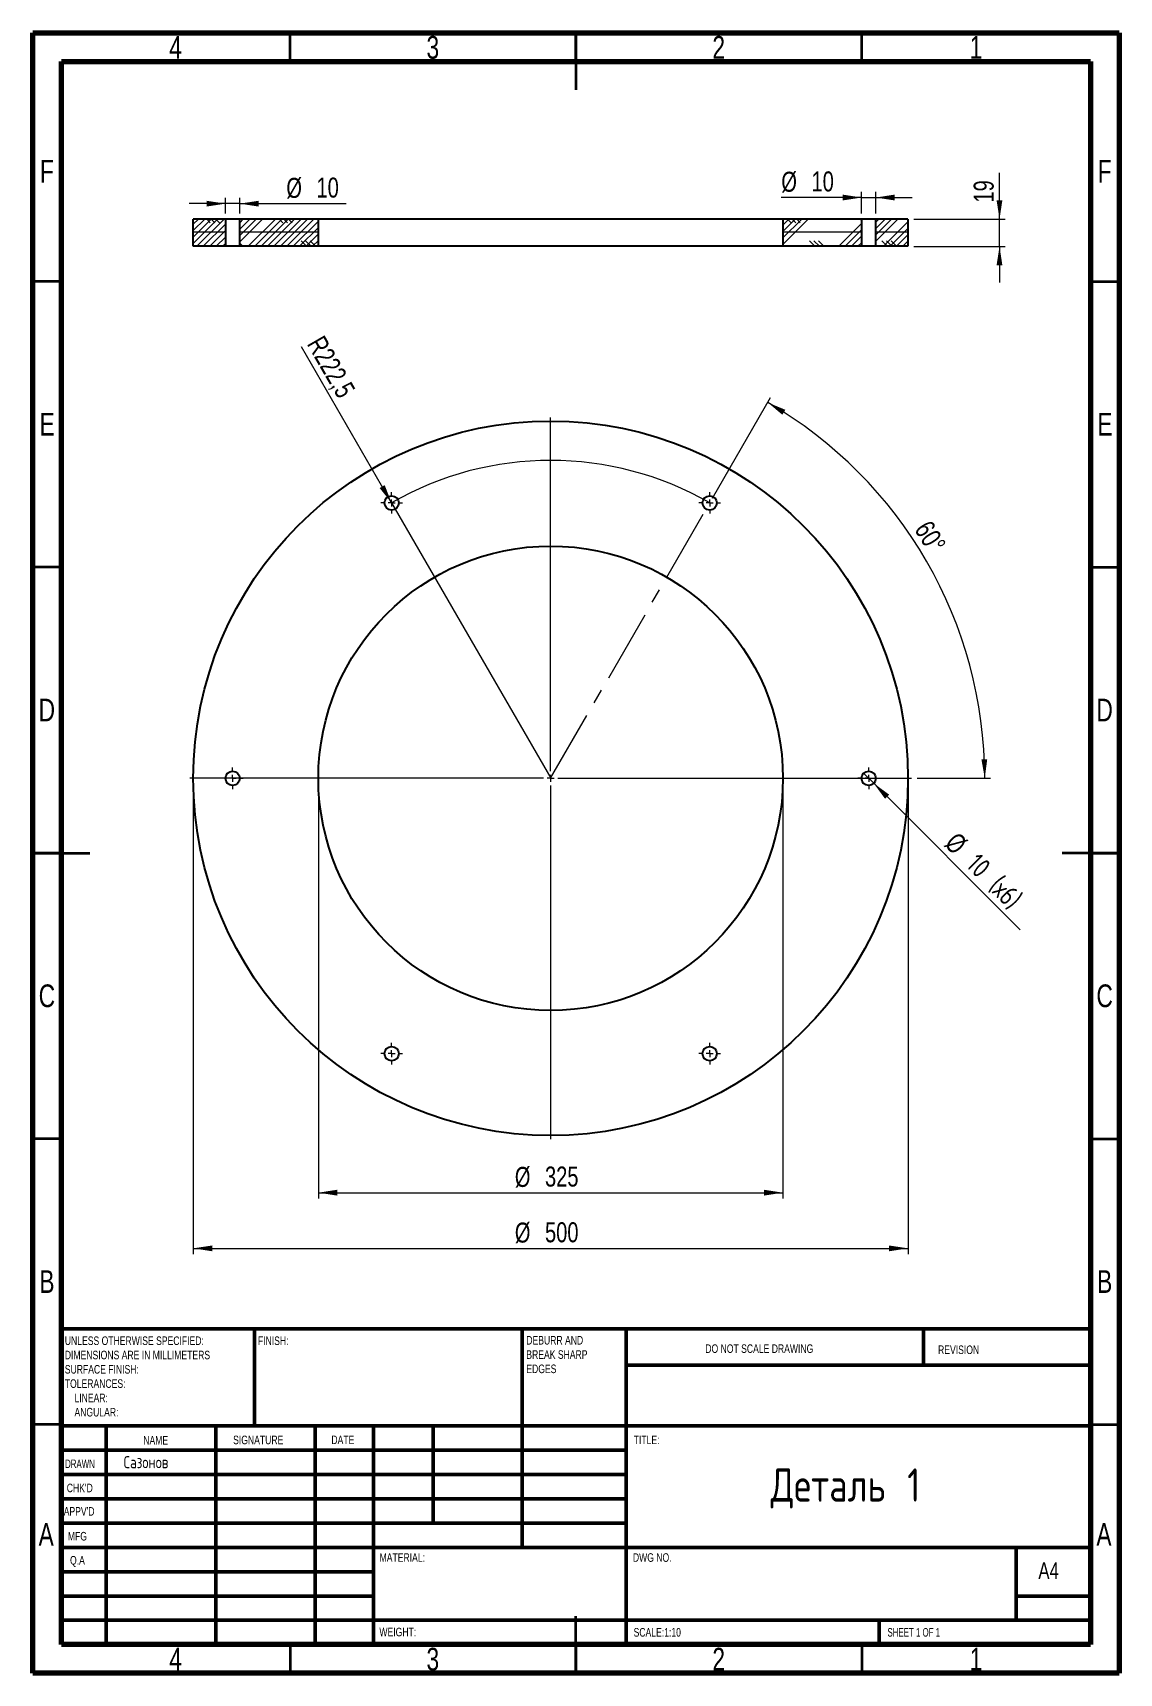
# Model space of a CAD drawing. Header units: millimetres. Extents: x 15 to 205, y 5 to 292.
import ezdxf

# ---------------------------------------------------------------- set-up
doc = ezdxf.new("R2010")
doc.units = ezdxf.units.MM
doc.linetypes.add('CENTERX2', pattern=[20.32, 12.7, -2.54, 2.54, -2.54])
doc.styles.add('SLDTEXTSTYLE0', font='TXT', dxfattribs={"width": 0.75})
doc.styles.add('SLDTEXTSTYLE1', font='TXT', dxfattribs={"width": 0.686449})
doc.styles.add('SLDTEXTSTYLE2', font='TXT', dxfattribs={"width": 0.6875})
doc.styles.add('SLDTEXTSTYLE3', font='TXT', dxfattribs={"width": 0.75, "bigfont": 'bigfont'})
doc.dimstyles.new('SLDDIMSTYLE0', dxfattribs={"dimtxt": 3.5, "dimasz": 3.302, "dimexe": 0, "dimexo": 0.0625, "dimgap": 0.875, "dimtad": 1, "dimdec": 0, "dimlfac": 4, "dimrnd": 1e-09, "dimzin": 12, "dimdsep": 46, "dimtxsty": 'SLDTEXTSTYLE0', "dimsah": 1, "dimcen": 0.09, "dimadec": 0, "dimazin": 3, "dimtfac": 1, "dimtdec": 0, "dimtmove": 0, "dimatfit": 0, "dimfxl": 1, "dimfrac": 2, "dimtolj": 1, "dimtzin": 12, "dimarcsym": 0})
doc.dimstyles.new('SLDDIMSTYLE1', dxfattribs={"dimtxt": 3.5, "dimasz": 3.302, "dimexe": 0, "dimexo": 0.0625, "dimgap": 0.875, "dimtad": 1, "dimdec": 1, "dimlfac": 4, "dimrnd": 1e-09, "dimzin": 12, "dimdsep": 46, "dimtxsty": 'SLDTEXTSTYLE0', "dimsah": 1, "dimcen": 0, "dimadec": 0, "dimazin": 3, "dimtfac": 1, "dimtdec": 1, "dimtofl": 0, "dimtmove": 0, "dimatfit": 3, "dimfxl": 1, "dimfrac": 2, "dimtolj": 1, "dimtzin": 12, "dimarcsym": 0})
doc.dimstyles.new('SLDDIMSTYLE2', dxfattribs={"dimtxt": 3.5, "dimasz": 3.302, "dimexe": 0, "dimexo": 0.0625, "dimgap": 0.875, "dimtad": 1, "dimdec": 4, "dimlfac": 4, "dimzin": 12, "dimdsep": 46, "dimtxsty": 'SLDTEXTSTYLE0', "dimsah": 1, "dimcen": 0.09, "dimazin": 3, "dimtfac": 1, "dimtofl": 0, "dimtmove": 0, "dimatfit": 3, "dimfxl": 1, "dimfrac": 2, "dimtolj": 1, "dimtzin": 12, "dimarcsym": 0})
doc.dimstyles.new('SLDDIMSTYLE3', dxfattribs={"dimtxt": 3.5, "dimasz": 3.302, "dimexe": 0, "dimexo": 0.0625, "dimgap": 0.875, "dimtad": 1, "dimdec": 0, "dimlfac": 4, "dimrnd": 1e-09, "dimzin": 12, "dimdsep": 46, "dimtxsty": 'SLDTEXTSTYLE0', "dimblk1": 'NONE', "dimsah": 1, "dimcen": 0, "dimadec": 0, "dimazin": 3, "dimtfac": 1, "dimtdec": 0, "dimtmove": 0, "dimatfit": 3, "dimldrblk": 'NONE', "dimfxl": 1, "dimfrac": 2, "dimtolj": 1, "dimtzin": 12, "dimarcsym": 0})
doc.dimstyles.new('SLDDIMSTYLE4', dxfattribs={"dimtxt": 3.5, "dimasz": 3.302, "dimexe": 0, "dimexo": 0.0625, "dimgap": 0.875, "dimtad": 1, "dimdec": 0, "dimlfac": 4, "dimrnd": 1e-09, "dimzin": 12, "dimdsep": 46, "dimtxsty": 'SLDTEXTSTYLE0', "dimsah": 1, "dimcen": 0.09, "dimadec": 0, "dimazin": 3, "dimtfac": 1, "dimtofl": 0, "dimtmove": 0, "dimatfit": 3, "dimfxl": 1, "dimfrac": 2, "dimtolj": 1, "dimtzin": 12, "dimarcsym": 0})
doc.dimstyles.new('SLDDIMSTYLE5', dxfattribs={"dimtxt": 3.5, "dimasz": 3.302, "dimexe": 0, "dimexo": 0.0625, "dimgap": 0.875, "dimtad": 1, "dimdec": 0, "dimlfac": 4, "dimrnd": 1e-09, "dimzin": 12, "dimdsep": 46, "dimtxsty": 'SLDTEXTSTYLE0', "dimsah": 1, "dimcen": 0.09, "dimadec": 0, "dimazin": 3, "dimtfac": 1, "dimtdec": 0, "dimtofl": 0, "dimtmove": 0, "dimatfit": 3, "dimfxl": 1, "dimfrac": 2, "dimtolj": 1, "dimtzin": 12, "dimarcsym": 0})
pattern_1 = [(0, (0, 0), (0, 3.175), []), (135, (1.5875, -1.5875), (-6.35, -6.35), [4.49013, -4.49013]), (135, (2.381, -1.5875), (-6.35, -6.35), [4.49013, -4.49013]), (135, (3.175, -1.5875), (-6.35, -6.35), [4.49013, -4.49013])]

# ---------------------------------------------------------------- blocks, each defined once
blk = doc.blocks.new('SW_NOTE_0')
at = {"color": 0, "linetype": 'Continuous', "lineweight": 0, "char_height": 1.5, "attachment_point": 1, "style": 'SLDTEXTSTYLE0'}
for s, insert in [('UNLESS OTHERWISE SPECIFIED:', (0, 1.93)), ('DIMENSIONS ARE IN MILLIMETERS', (0, -0.57)), ('TOLERANCES:', (0, -5.57)), ('SURFACE FINISH:', (0, -3.07)), ('LINEAR:', (1.69, -8.07)), ('ANGULAR:', (1.69, -10.57))]:
    blk.add_mtext(s, dxfattribs=dict(at, insert=insert))
blk = doc.blocks.new('SW_NOTE_0_1')
at = {"color": 0, "linetype": 'Continuous', "lineweight": 0, "char_height": 1.5, "attachment_point": 1, "style": 'SLDTEXTSTYLE0'}
for s, insert in [('DEBURR AND', (0, 1.93)), ('BREAK SHARP', (0, -0.57)), ('EDGES', (0, -3.07))]:
    blk.add_mtext(s, dxfattribs=dict(at, insert=insert))
blk = doc.blocks.new('SW_HATCH_0')
at = {"color": 0, "linetype": 'Continuous', "lineweight": 0}
for p, q in [((0, 0), (-0.89, -0.89)), ((1.12, 0), (-0.89, -2.01)), ((2.25, 0), (-0.89, -3.14)), ((3.37, 0), (-0.89, -4.26)), ((4.49, 0), (-0.26, -4.75)), ((4.73, -0.88), (0.86, -4.75)), ((4.73, -2), (1.99, -4.75)), ((4.73, -3.12), (3.11, -4.75)), ((4.73, -4.25), (4.23, -4.75))]:
    blk.add_line(p, q, dxfattribs=at)
blk = doc.blocks.new('SW_HATCH_1')
at = {"color": 0, "linetype": 'Continuous', "lineweight": 0}
for p, q in [((0, 0), (-0.62, -0.62)), ((1.12, 0), (-0.62, -1.75)), ((2.25, 0), (-0.62, -2.87)), ((3.37, 0), (-0.62, -3.99)), ((5.61, 0), (0.86, -4.75)), ((6.74, 0), (1.99, -4.75)), ((7.86, 0), (3.11, -4.75)), ((8.98, 0), (4.23, -4.75)), ((10.1, 0), (5.35, -4.75)), ((11.23, 0), (6.48, -4.75)), ((12.35, 0), (7.6, -4.75)), ((13.13, -0.34), (8.72, -4.75)), ((13.13, -1.47), (9.84, -4.75)), ((13.13, -2.59), (10.97, -4.75)), ((13.13, -3.71), (12.09, -4.75))]:
    blk.add_line(p, q, dxfattribs=at)
blk = doc.blocks.new('SW_HATCH_2')
at = {"color": 0, "linetype": 'Continuous', "lineweight": 0}
for p, q in [((0, 0), (-1.04, -1.04)), ((1.12, 0), (-1.04, -2.16)), ((2.25, 0), (-1.04, -3.28)), ((3.37, 0), (-1.04, -4.41)), ((12.71, -0.76), (8.72, -4.75)), ((12.71, -1.88), (9.84, -4.75)), ((12.71, -3), (10.97, -4.75)), ((12.71, -4.13), (12.09, -4.75))]:
    blk.add_line(p, q, dxfattribs=at)
blk = doc.blocks.new('SW_HATCH_3')
at = {"color": 0, "linetype": 'Continuous', "lineweight": 0}
for p, q in [((0, 0), (-0.5, -0.5)), ((1.12, 0), (-0.5, -1.63)), ((2.25, 0), (-0.5, -2.75)), ((3.37, 0), (-0.5, -3.87)), ((5.12, -0.49), (0.86, -4.75)), ((5.12, -1.61), (1.99, -4.75)), ((5.12, -2.74), (3.11, -4.75)), ((5.12, -3.86), (4.23, -4.75))]:
    blk.add_line(p, q, dxfattribs=at)
blk = doc.blocks.new('_D')
at = {"color": 7, "linetype": 'Continuous', "lineweight": 0}
for p, q in [((184.07, 259.39), (184.07, 267.48)), ((169.07, 259.39), (185.07, 259.39)), ((184.07, 254.64), (184.07, 259.39)), ((169.07, 254.64), (185.07, 254.64)), ((184.07, 254.64), (184.07, 248.29))]:
    blk.add_line(p, q, dxfattribs=at)
at = {"color": 7, "linetype": 'Continuous', "lineweight": 18}
for points in [[(184.07, 259.39), (184.57, 262.7), (183.56, 262.7)], [(184.07, 254.64), (183.56, 251.34), (184.57, 251.34)]]:
    blk.add_solid(points, dxfattribs=at)
at = {"color": 7, "linetype": 'Continuous', "lineweight": 18, "insert": (179.55, 262.3), "char_height": 3.5, "attachment_point": 1, "rotation": 90, "style": 'SLDTEXTSTYLE0'}
blk.add_mtext('19', dxfattribs=at)
blk = doc.blocks.new('_D_1')
at = {"color": 7, "linetype": 'Continuous', "lineweight": 0}
for p, q in [((48.69, 262.11), (42.34, 262.11)), ((48.69, 260.39), (48.69, 263.11)), ((51.19, 262.11), (48.69, 262.11)), ((51.19, 260.39), (51.19, 263.11)), ((51.19, 262.11), (69.79, 262.11))]:
    blk.add_line(p, q, dxfattribs=at)
at = {"color": 7, "linetype": 'Continuous', "lineweight": 18}
for points in [[(48.69, 262.11), (45.39, 262.61), (45.39, 261.6)], [(51.19, 262.11), (54.49, 261.6), (54.49, 262.61)]]:
    blk.add_solid(points, dxfattribs=at)
at = {"color": 7, "linetype": 'Continuous', "lineweight": 18, "char_height": 3.5, "attachment_point": 1, "style": 'SLDTEXTSTYLE0'}
for s, insert in [('%%c', (59.34, 266.62)), ('10', (64.61, 266.67))]:
    blk.add_mtext(s, dxfattribs=dict(at, insert=insert))
blk = doc.blocks.new('_D_2')
at = {"color": 7, "linetype": 'Continuous', "lineweight": 0}
for p, q in [((159.94, 260.39), (159.94, 264.18)), ((162.44, 260.39), (162.44, 264.18)), ((159.94, 263.18), (145.91, 263.18)), ((159.94, 263.18), (162.44, 263.18)), ((162.44, 263.18), (168.79, 263.18))]:
    blk.add_line(p, q, dxfattribs=at)
at = {"color": 7, "linetype": 'Continuous', "lineweight": 18}
for points in [[(159.94, 263.18), (156.64, 263.69), (156.64, 262.67)], [(162.44, 263.18), (165.74, 262.67), (165.74, 263.69)]]:
    blk.add_solid(points, dxfattribs=at)
at = {"color": 7, "linetype": 'Continuous', "lineweight": 18, "char_height": 3.5, "attachment_point": 1, "style": 'SLDTEXTSTYLE0'}
for s, insert in [('%%c', (145.91, 267.69)), ('10', (151.19, 267.75))]:
    blk.add_mtext(s, dxfattribs=dict(at, insert=insert))
blk = doc.blocks.new('_D_3')
at = {"color": 7, "linetype": 'Continuous', "lineweight": 0}
for q in [(61.98, 237.07), (105.57, 161.57)]:
    blk.add_line((77.75, 209.74), q, dxfattribs=at)
at = {"color": 7, "linetype": 'Continuous', "lineweight": 18}
blk.add_line((76.89, 209.24), (76.89, 209.24), dxfattribs=at)
blk.add_solid([(77.75, 209.74), (76.54, 212.86), (75.66, 212.35)], dxfattribs=at)
at = {"color": 7, "linetype": 'Continuous', "lineweight": 18, "insert": (65.88, 239.32), "char_height": 3.5, "attachment_point": 1, "rotation": 300, "style": 'SLDTEXTSTYLE0'}
blk.add_mtext('R222,5', dxfattribs=at)
blk = doc.blocks.new('_D_4')
at = {"color": 7, "linetype": 'Continuous', "lineweight": 0}
for p, q in [((133.88, 210.61), (144.03, 228.19)), ((169.69, 161.57), (182.49, 161.57))]:
    blk.add_line(p, q, dxfattribs=at)
at = {"color": 7, "linetype": 'Continuous', "lineweight": 18}
blk.add_arc((105.57, 161.57), 75.92, 0, 60, dxfattribs=at)
for points in [[(143.53, 227.32), (146.09, 225.18), (146.61, 226.04)], [(181.49, 161.57), (181.92, 164.88), (180.91, 164.86)]]:
    blk.add_solid(points, dxfattribs=at)
at = {"color": 7, "linetype": 'Continuous', "lineweight": 18, "insert": (172.05, 206.98), "char_height": 3.5, "attachment_point": 1, "rotation": 301.8264, "style": 'SLDTEXTSTYLE0'}
blk.add_mtext('60°', dxfattribs=at)
blk = doc.blocks.new('_D_5')
at = {"color": 7, "linetype": 'Continuous', "lineweight": 0}
for q in [(160.31, 162.46), (187.71, 135.06)]:
    blk.add_line((162.07, 160.69), q, dxfattribs=at)
at = {"color": 7, "linetype": 'Continuous', "lineweight": 18}
blk.add_solid([(162.07, 160.69), (164.05, 157.99), (164.77, 158.71)], dxfattribs=at)
at = {"color": 7, "linetype": 'Continuous', "lineweight": 18, "char_height": 3.5, "attachment_point": 1, "rotation": 315}
for s, insert, style in [('%%c', (176.74, 152.39), 'SLDTEXTSTYLE0'), ('10 (х6)', (180.51, 148.69), 'SLDTEXTSTYLE3')]:
    blk.add_mtext(s, dxfattribs=dict(at, insert=insert, style=style))
blk = doc.blocks.new('_None')
blk = doc.blocks.new('_D_6')
at = {"color": 7, "linetype": 'Continuous', "lineweight": 0}
for p, q in [((43.07, 160.57), (43.07, 78.33)), ((168.07, 160.57), (168.07, 78.33)), ((43.07, 79.33), (168.07, 79.33))]:
    blk.add_line(p, q, dxfattribs=at)
at = {"color": 7, "linetype": 'Continuous', "lineweight": 18}
for points in [[(43.07, 79.33), (46.37, 78.82), (46.37, 79.83)], [(168.07, 79.33), (164.76, 79.83), (164.76, 78.82)]]:
    blk.add_solid(points, dxfattribs=at)
at = {"color": 7, "linetype": 'Continuous', "lineweight": 18, "char_height": 3.5, "attachment_point": 1, "style": 'SLDTEXTSTYLE0'}
for s, insert in [('%%c', (99.3, 83.84)), ('500', (104.58, 83.89))]:
    blk.add_mtext(s, dxfattribs=dict(at, insert=insert))
blk = doc.blocks.new('_D_7')
at = {"color": 7, "linetype": 'Continuous', "lineweight": 0}
for p, q in [((64.94, 160.57), (64.94, 88.07)), ((146.19, 160.57), (146.19, 88.07)), ((64.94, 89.07), (146.19, 89.07))]:
    blk.add_line(p, q, dxfattribs=at)
at = {"color": 7, "linetype": 'Continuous', "lineweight": 18}
for points in [[(64.94, 89.07), (68.24, 88.56), (68.24, 89.58)], [(146.19, 89.07), (142.89, 89.58), (142.89, 88.56)]]:
    blk.add_solid(points, dxfattribs=at)
at = {"color": 7, "linetype": 'Continuous', "lineweight": 18, "char_height": 3.5, "attachment_point": 1, "style": 'SLDTEXTSTYLE0'}
for s, insert in [('%%c', (99.3, 93.58)), ('325', (104.58, 93.64))]:
    blk.add_mtext(s, dxfattribs=dict(at, insert=insert))
blk = doc.blocks.new('SW_CENTERMARKSYMBOL_0')
at = {"color": 0, "linetype": 'Continuous', "lineweight": 18}
for p, q in [((0, 1.25), (0, 63.125)), ((-1.25, 0), (-63.125, 0)), ((0, 0), (-0.625, 0)), ((0, 0), (0, 0.625)), ((0, 0), (0, -0.625)), ((0, 0), (0.625, 0)), ((1.25, 0), (63.125, 0)), ((0, -1.25), (0, -63.125))]:
    blk.add_line(p, q, dxfattribs=at)
blk = doc.blocks.new('SW_CENTERMARKSYMBOL_1')
at = {"color": 0, "linetype": 'Continuous', "lineweight": 18}
for p, q in [((-1.25, 0), (-1.875, 0)), ((0, 0), (-0.625, 0)), ((0, 1.25), (0, 1.875)), ((0, 0), (0, 0.625)), ((0, 0), (0, -0.625)), ((0, 0), (0.625, 0)), ((1.25, 0), (1.875, 0)), ((0, -1.25), (0, -1.875))]:
    blk.add_line(p, q, dxfattribs=at)
blk = doc.blocks.new('SW_CENTERMARKSYMBOL_2')
at = {"color": 0, "linetype": 'Continuous', "lineweight": 18}
for p, q in [((-1.25, 0), (-1.875, 0)), ((0, 0), (-0.625, 0)), ((0, 1.25), (0, 1.875)), ((0, 0), (0, 0.625)), ((0, 0), (0, -0.625)), ((0, 0), (0.625, 0)), ((1.25, 0), (1.875, 0)), ((0, -1.25), (0, -1.875))]:
    blk.add_line(p, q, dxfattribs=at)
blk = doc.blocks.new('SW_CENTERMARKSYMBOL_3')
at = {"color": 0, "linetype": 'Continuous', "lineweight": 18}
for p, q in [((-1.25, 0), (-1.875, 0)), ((0, 0), (-0.625, 0)), ((0, 1.25), (0, 1.875)), ((0, 0), (0, 0.625)), ((0, 0), (0, -0.625)), ((0, 0), (0.625, 0)), ((1.25, 0), (1.875, 0)), ((0, -1.25), (0, -1.875))]:
    blk.add_line(p, q, dxfattribs=at)
blk = doc.blocks.new('SW_CENTERMARKSYMBOL_4')
at = {"color": 0, "linetype": 'Continuous', "lineweight": 18}
for p, q in [((-1.25, 0), (-1.875, 0)), ((0, 0), (-0.625, 0)), ((0, 1.25), (0, 1.875)), ((0, 0), (0, 0.625)), ((0, 0), (0, -0.625)), ((0, 0), (0.625, 0)), ((1.25, 0), (1.875, 0)), ((0, -1.25), (0, -1.875))]:
    blk.add_line(p, q, dxfattribs=at)
blk = doc.blocks.new('SW_CENTERMARKSYMBOL_5')
at = {"color": 0, "linetype": 'Continuous', "lineweight": 18}
for p, q in [((-1.25, 0), (-1.875, 0)), ((0, 0), (-0.625, 0)), ((0, 1.25), (0, 1.875)), ((0, 0), (0, 0.625)), ((0, 0), (0, -0.625)), ((0, 0), (0.625, 0)), ((1.25, 0), (1.875, 0)), ((0, -1.25), (0, -1.875))]:
    blk.add_line(p, q, dxfattribs=at)
blk = doc.blocks.new('SW_CENTERMARKSYMBOL_6')
at = {"color": 0, "linetype": 'Continuous', "lineweight": 18}
for p, q in [((-1.25, 0), (-1.875, 0)), ((0, 0), (-0.625, 0)), ((0, 1.25), (0, 1.875)), ((0, 0), (0, 0.625)), ((0, 0), (0, -0.625)), ((0, 0), (0.625, 0)), ((1.25, 0), (1.875, 0)), ((0, -1.25), (0, -1.875))]:
    blk.add_line(p, q, dxfattribs=at)

msp = doc.modelspace()

# ---------------------------------------------------------------- hatches: boundary and pattern name
at = {"linetype": 'Continuous', "lineweight": 18}
h = msp.add_hatch(dxfattribs=at)
h.set_pattern_fill('CORK', style=0)
h.set_pattern_definition(pattern_1)
h.paths.add_polyline_path([(43.065264, 254.643104), (48.690264, 254.643104), (48.690264, 259.393104), (43.065264, 259.393104)], flags=0)
h = msp.add_hatch(dxfattribs=at)
h.set_pattern_fill('CORK', style=0)
h.set_pattern_definition(pattern_1)
h.paths.add_polyline_path([(64.940264, 254.643104), (64.940264, 259.393104), (51.190264, 259.393104), (51.190264, 254.643104)], flags=0)
h = msp.add_hatch(dxfattribs=at)
h.set_pattern_fill('CORK', style=0)
h.set_pattern_definition(pattern_1)
h.paths.add_polyline_path([(146.190264, 259.393104), (146.190264, 254.643104), (159.940264, 254.643104), (159.940264, 259.393104)], flags=0)
h = msp.add_hatch(dxfattribs=at)
h.set_pattern_fill('CORK', style=0)
h.set_pattern_definition(pattern_1)
h.paths.add_polyline_path([(168.065264, 259.393104), (162.440264, 259.393104), (162.440264, 254.643104), (168.065264, 254.643104)], flags=0)

# ---------------------------------------------------------------- linework, layer by layer
at = {"color": 7, "linetype": 'Continuous', "lineweight": 70}
for p, q in [((15, 5), (15, 292)), ((15, 292), (205, 292)), ((205, 292), (205, 5)), ((20, 10), (20, 287)), ((20, 287), (200, 287)), ((200, 287), (200, 10)), ((200, 10), (20, 10)), ((205, 5), (15, 5))]:
    msp.add_line(p, q, dxfattribs=at)
at = {"color": 7, "linetype": 'Continuous', "lineweight": 35}
for p, q in [((60, 287), (60, 292)), ((110, 292), (110, 282)), ((110, 287), (110, 292)), ((160, 287), (160, 292)), ((20, 248.5), (15, 248.5)), ((200, 248.5), (205, 248.5)), ((20, 198.5), (15, 198.5)), ((200, 198.5), (205, 198.5)), ((15, 148.5), (25, 148.5)), ((20, 148.5), (15, 148.5)), ((205, 148.5), (195, 148.5)), ((200, 148.5), (205, 148.5)), ((20, 98.5), (15, 98.5)), ((200, 98.5), (205, 98.5)), ((20, 48.5), (15, 48.5)), ((200, 48.5), (205, 48.5)), ((110, 5), (110, 15)), ((60, 10), (60, 5)), ((110, 10), (110, 5)), ((160, 10), (160, 5))]:
    msp.add_line(p, q, dxfattribs=at)
at = {"color": 7, "linetype": 'Continuous', "lineweight": 25}
for p, q in [((43.065264, 254.643104), (43.065264, 259.393104)), ((48.690264, 259.393104), (43.065264, 259.393104)), ((48.690264, 259.393104), (48.690264, 254.643104)), ((51.190264, 259.393104), (48.690264, 259.393104)), ((51.190264, 254.643104), (51.190264, 259.393104)), ((64.940264, 259.393104), (51.190264, 259.393104)), ((64.940264, 254.643104), (64.940264, 259.393104)), ((146.190264, 259.393104), (64.940264, 259.393104)), ((146.190264, 259.393104), (146.190264, 254.643104)), ((159.940264, 259.393104), (146.190264, 259.393104)), ((159.940264, 259.393104), (159.940264, 254.643104)), ((162.440264, 259.393104), (159.940264, 259.393104)), ((162.440264, 254.643104), (162.440264, 259.393104)), ((168.065264, 259.393104), (162.440264, 259.393104)), ((168.065264, 259.393104), (168.065264, 254.643104)), ((48.690264, 254.643104), (43.065264, 254.643104)), ((51.190264, 254.643104), (48.690264, 254.643104)), ((64.940264, 254.643104), (51.190264, 254.643104)), ((146.190264, 254.643104), (64.940264, 254.643104)), ((159.940264, 254.643104), (146.190264, 254.643104)), ((162.440264, 254.643104), (159.940264, 254.643104)), ((168.065264, 254.643104), (162.440264, 254.643104))]:
    msp.add_line(p, q, dxfattribs=at)
at = {"color": 7, "linetype": 'CENTERX2', "lineweight": 18}
msp.add_line((105.565264, 161.572165), (133.377764, 209.744828), dxfattribs=at)
at = {"color": 7, "linetype": 'Continuous', "lineweight": 50}
for p, q in [((20, 65.25), (200, 65.25)), ((20, 65.25), (20, 10)), ((53.8, 48.25), (53.8, 65.25)), ((100.6, 65.25), (100.6, 27)), ((118.8, 65.25), (118.8, 10)), ((170.8, 58.875), (170.8, 65.25)), ((200, 58.875), (118.8, 58.875)), ((200, 48.25), (20, 48.25)), ((27.8, 48.25), (27.8, 10)), ((46.990952, 48.25), (46.990952, 10)), ((64.398926, 48.25), (64.398926, 10)), ((74.6, 10), (74.6, 48.25)), ((85, 31.25), (85, 48.25)), ((118.8, 44), (20, 44)), ((118.8, 39.75), (20, 39.75)), ((118.8, 35.5), (20, 35.5)), ((118.8, 31.25), (20, 31.25)), ((74.6, 27), (20, 27)), ((74.6, 27), (200, 27)), ((187, 14.25), (187, 27)), ((74.6, 22.749928), (20, 22.749928)), ((74.6, 18.5), (20, 18.5)), ((200, 18.5), (187, 18.5)), ((20, 14.25), (200, 14.25)), ((163, 10), (163, 14.25))]:
    msp.add_line(p, q, dxfattribs=at)
at = {"color": 7, "linetype": 'Continuous', "lineweight": 25}
for centre, radius in [((105.565264, 161.572165), 62.5), ((77.752764, 209.744828), 1.25), ((133.377764, 209.744828), 1.25), ((105.565264, 161.572165), 40.625), ((49.940264, 161.572165), 1.25), ((161.190264, 161.572165), 1.25), ((77.752764, 113.399502), 1.25), ((133.377764, 113.399502), 1.25)]:
    msp.add_circle(centre, radius, dxfattribs=at)
at = {"color": 7, "linetype": 'Continuous', "lineweight": 18}
msp.add_arc((105.565264, 161.572165), 55.625, 60, 119.99834117, dxfattribs=at)

# ---------------------------------------------------------------- block references
at = {"color": 7, "linetype": 'Continuous', "lineweight": 0}
for name, p in [('SW_HATCH_0', (43.955939, 259.393104)), ('SW_HATCH_1', (51.813663, 259.393104)), ('SW_HATCH_2', (147.228884, 259.393104)), ('SW_HATCH_3', (162.944332, 259.393104)), ('SW_CENTERMARKSYMBOL_0', (105.565264, 161.572165)), ('SW_CENTERMARKSYMBOL_4', (77.752764, 209.744828)), ('SW_CENTERMARKSYMBOL_2', (133.377764, 209.744828)), ('SW_CENTERMARKSYMBOL_3', (49.940264, 161.572165)), ('SW_CENTERMARKSYMBOL_5', (161.190264, 161.572165)), ('SW_CENTERMARKSYMBOL_1', (77.752764, 113.399502)), ('SW_CENTERMARKSYMBOL_6', (133.377764, 113.399502)), ('SW_NOTE_0', (20.593669, 61.98737)), ('SW_NOTE_0_1', (101.309216, 62.06949))]:
    msp.add_blockref(name, p, dxfattribs=at)

# ---------------------------------------------------------------- texts
for s, insert, char_height, attachment_point, style in [('4', (39.960037, 291.441827), 3.96875, 2, 'SLDTEXTSTYLE0'), ('3', (84.960037, 291.441827), 3.96875, 2, 'SLDTEXTSTYLE0'), ('2', (134.960037, 291.441827), 3.96875, 2, 'SLDTEXTSTYLE0'), ('1', (179.960037, 291.441827), 3.96875, 2, 'SLDTEXTSTYLE0'), ('F', (17.45774, 269.751779), 3.96875, 2, 'SLDTEXTSTYLE0'), ('F', (202.45774, 269.751779), 3.96875, 2, 'SLDTEXTSTYLE0'), ('E', (17.507809, 225.501779), 3.96875, 2, 'SLDTEXTSTYLE0'), ('E', (202.507809, 225.501779), 3.96875, 2, 'SLDTEXTSTYLE0'), ('D', (17.452687, 175.501779), 3.96875, 2, 'SLDTEXTSTYLE0'), ('D', (202.452687, 175.501779), 3.96875, 2, 'SLDTEXTSTYLE0'), ('C', (17.458659, 125.501779), 3.96875, 2, 'SLDTEXTSTYLE0'), ('C', (202.458659, 125.501779), 3.96875, 2, 'SLDTEXTSTYLE0'), ('B', (17.470602, 75.501779), 3.96875, 2, 'SLDTEXTSTYLE0'), ('B', (202.470602, 75.501779), 3.96875, 2, 'SLDTEXTSTYLE0'), ('FINISH:', (54.371292, 63.919272), 1.5, 1, 'SLDTEXTSTYLE0'), ('DO NOT SCALE DRAWING', (132.614641, 62.532994), 1.5, 1, 'SLDTEXTSTYLE0'), ('REVISION', (173.327582, 62.334909), 1.5, 1, 'SLDTEXTSTYLE0'), ('NAME', (34.322239, 46.501483), 1.5, 1, 'SLDTEXTSTYLE0'), ('SIGNATURE', (50.033588, 46.561756), 1.5, 1, 'SLDTEXTSTYLE0'), ('DATE', (67.214702, 46.576179), 1.5, 1, 'SLDTEXTSTYLE0'), ('TITLE:', (120.090161, 46.576179), 1.5, 1, 'SLDTEXTSTYLE0'), ('DRAWN', (20.643363, 42.384781), 1.5, 1, 'SLDTEXTSTYLE1'), ('Сазонов', (30.898579, 42.973132), 2.1166667, 1, 'SLDTEXTSTYLE3'), ('Деталь 1', (144.034396, 40.830252), 5.8208333, 1, 'SLDTEXTSTYLE3'), ("CHK'D", (20.939222, 38.161853), 1.5, 1, 'SLDTEXTSTYLE0'), ("APPV'D", (20.401722, 34.065867), 1.5, 1, 'SLDTEXTSTYLE0'), ('A', (17.339688, 31.251779), 3.96875, 2, 'SLDTEXTSTYLE0'), ('MFG', (21.124011, 29.715784), 1.5, 1, 'SLDTEXTSTYLE0'), ('A', (202.339688, 31.251779), 3.96875, 2, 'SLDTEXTSTYLE0'), ('MATERIAL:', (75.645862, 25.986056), 1.5, 1, 'SLDTEXTSTYLE0'), ('DWG NO.', (119.953002, 25.986056), 1.5, 1, 'SLDTEXTSTYLE0'), ('Q.A', (21.509037, 25.504662), 1.5, 1, 'SLDTEXTSTYLE0'), ('A4', (190.871156, 24.406389), 2.9104167, 1, 'SLDTEXTSTYLE0'), ('WEIGHT:', (75.617811, 12.949312), 1.4986, 1, 'SLDTEXTSTYLE0'), ('SCALE:1:10', (120.073966, 12.900087), 1.5, 1, 'SLDTEXTSTYLE0'), ('SHEET 1 OF 1', (164.478294, 12.900087), 1.5, 1, 'SLDTEXTSTYLE2'), ('4', (39.960037, 9.441827), 3.96875, 2, 'SLDTEXTSTYLE0'), ('3', (84.960037, 9.441827), 3.96875, 2, 'SLDTEXTSTYLE0'), ('2', (134.960037, 9.441827), 3.96875, 2, 'SLDTEXTSTYLE0'), ('1', (179.960037, 9.441827), 3.96875, 2, 'SLDTEXTSTYLE0')]:
    msp.add_mtext(s, dxfattribs=dict(at, insert=insert, char_height=char_height, attachment_point=attachment_point, style=style))

# ---------------------------------------------------------------- dimensions: what is measured, and where the dimension line sits
at = {"color": 7, "linetype": 'Continuous', "lineweight": 18}
for base, p1, p2, dimstyle, picture, middle in [((162.440264, 263.18108), (159.940264, 259.393104), (162.440264, 259.393104), 'SLDDIMSTYLE0', '_D_2', (151.139256, 263.18108)), ((48.690264, 262.105549), (51.190264, 259.393104), (48.690264, 259.393104), 'SLDDIMSTYLE0', '_D_1', (64.561576, 262.105549)), ((168.065264, 79.326821), (43.065264, 161.572165), (168.065264, 161.572165), 'SLDDIMSTYLE4', '_D_6', (105.816674, 79.326821)), ((146.190264, 89.072165), (64.940264, 161.572165), (146.190264, 161.572165), 'SLDDIMSTYLE5', '_D_7', (105.816674, 89.072165))]:
    dim = msp.add_linear_dim(base=base, p1=p1, p2=p2, text='%%c<>', dimstyle=dimstyle, dxfattribs=at)
    dim.commit()
    dim.dimension.update_dxf_attribs({"geometry": picture, "text_midpoint": middle, "dimtype": 160})
dim = msp.add_linear_dim(base=(184.065264, 259.393104), p1=(168.065264, 254.643104), p2=(168.065264, 259.393104), angle=90, dimstyle='SLDDIMSTYLE0', dxfattribs=at)
dim.commit()
dim.dimension.update_dxf_attribs({"geometry": '_D', "text_midpoint": (184.065264, 264.890725), "dimtype": 160})
dim = msp.add_radius_dim(center=(105.565264, 161.572165), mpoint=(77.752764, 209.744828), dimstyle='SLDDIMSTYLE1', dxfattribs=at)
dim.commit()
dim.dimension.update_dxf_attribs({"geometry": '_D_3', "text_midpoint": (65.572911, 230.840979), "dimtype": 164})
dim = msp.add_angular_dim_2l(base=(171.316205, 199.533488), line1=((168.690264, 161.572165), (42.440264, 161.572165)), line2=((105.565264, 161.572165), (133.377764, 209.744828)), dimstyle='SLDDIMSTYLE2', dxfattribs=at)
dim.commit()
dim.dimension.update_dxf_attribs({"geometry": '_D_4', "text_midpoint": (170.072953, 201.609727), "dimtype": 162})
dim = msp.add_diameter_dim_2p(p1=(160.30638, 162.456048), p2=(162.074147, 160.688281), dimstyle='SLDDIMSTYLE3', dxfattribs=at)
dim.commit()
dim.dimension.update_dxf_attribs({"geometry": '_D_5', "text_midpoint": (180.731183, 142.031266), "dimtype": 163})

doc.saveas('drawing.dxf')
